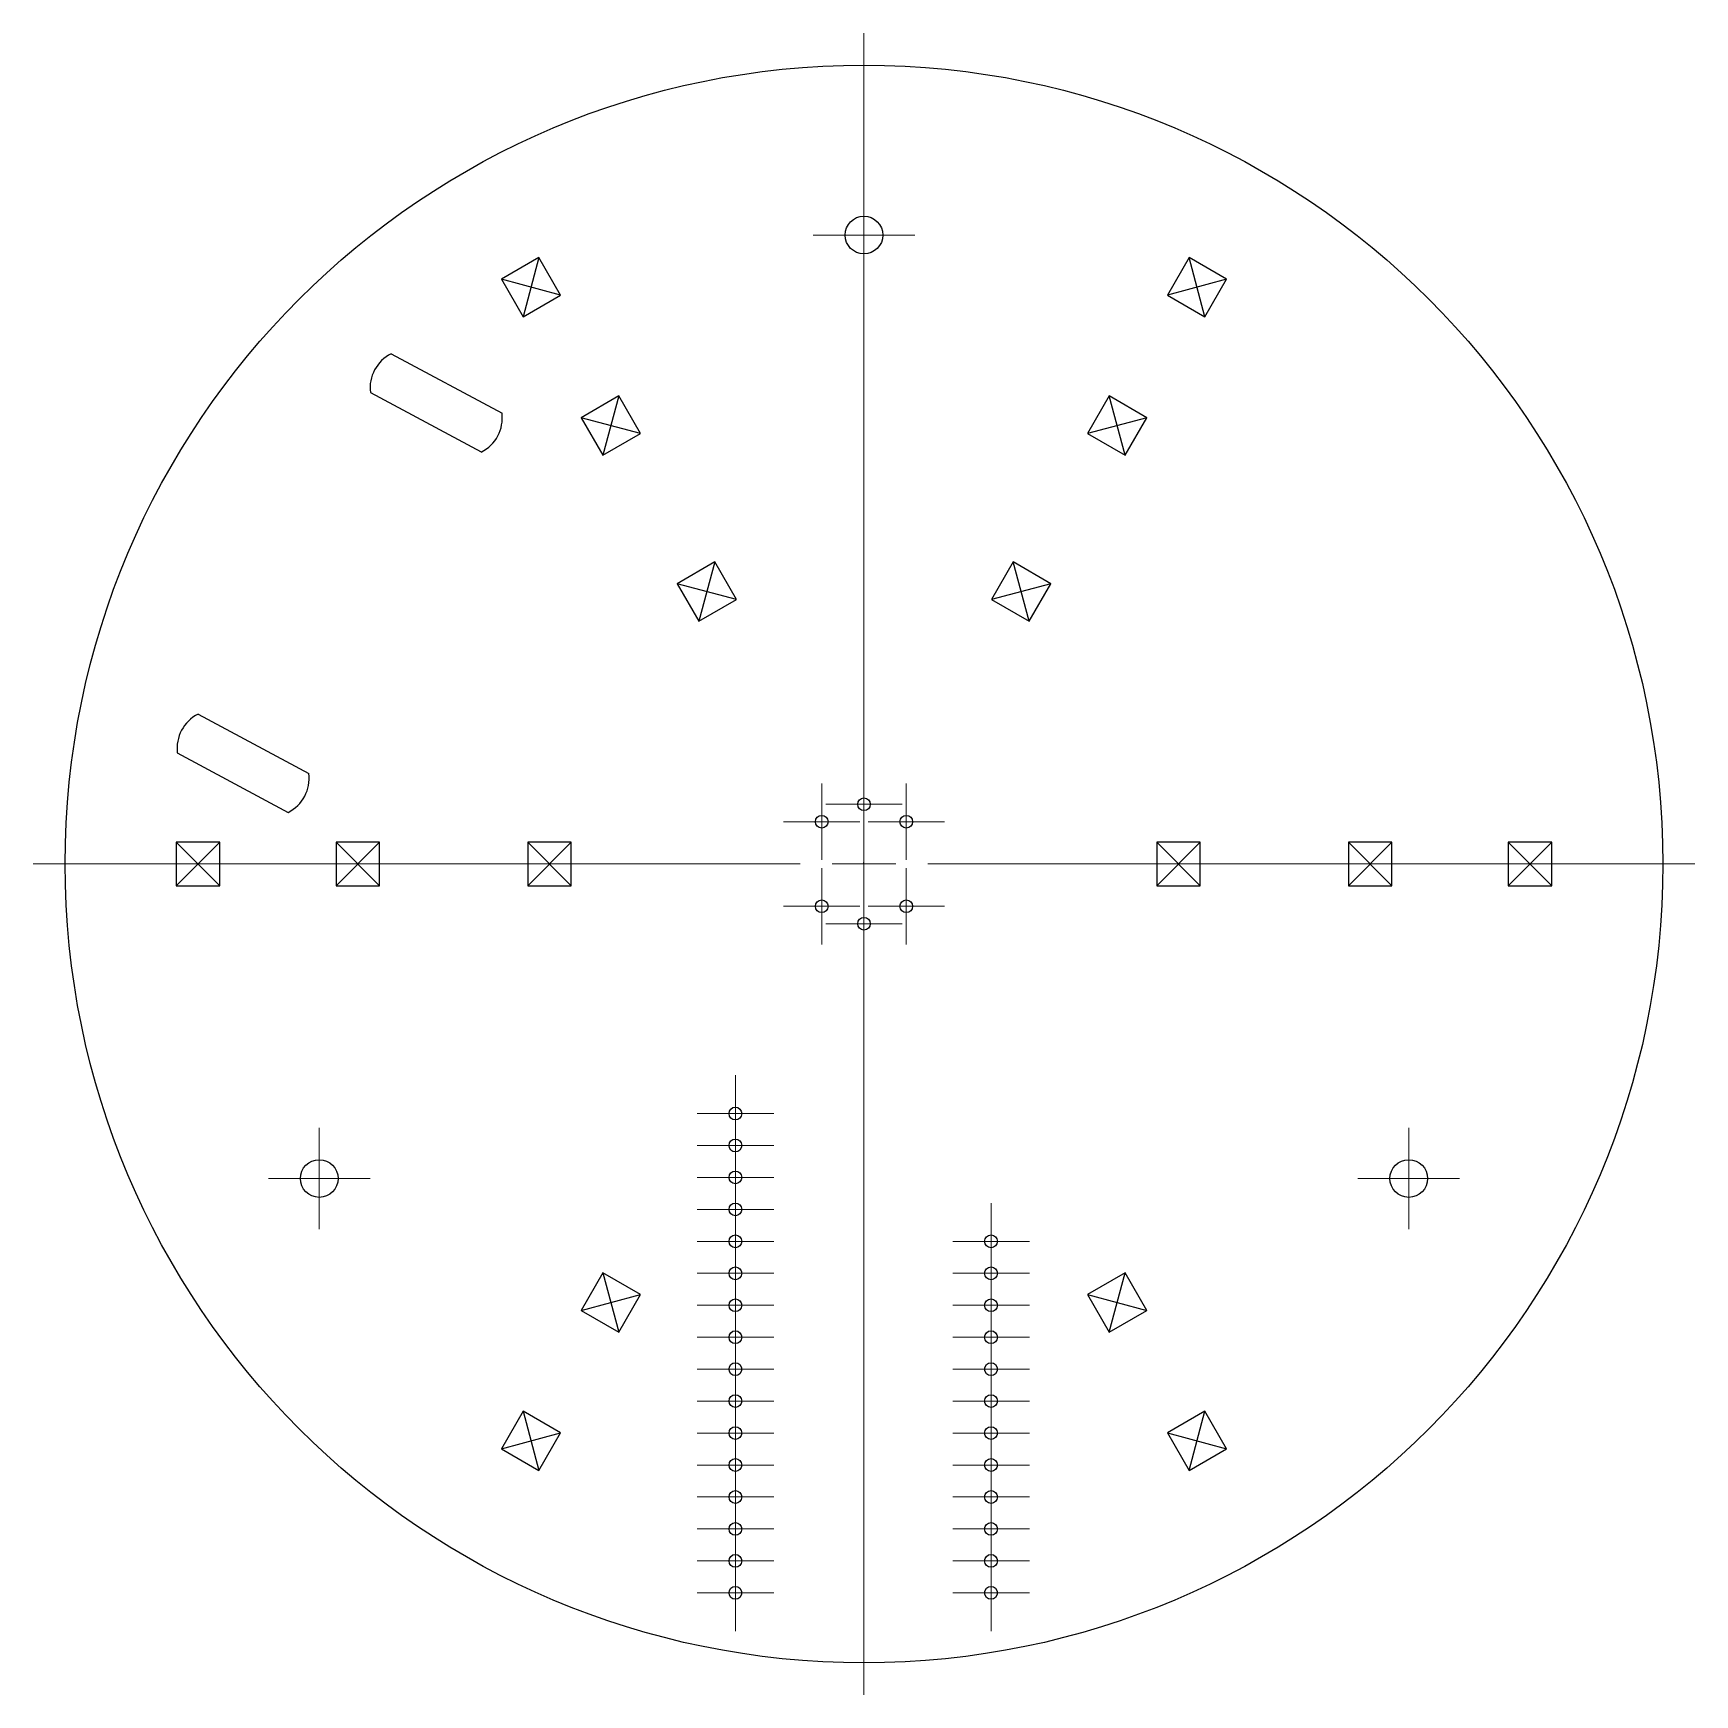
# Model space of a CAD drawing. Header units: inches. Extents: x 1.45 to 4.05, y 2.05 to 4.65.
import ezdxf

# ---------------------------------------------------------------- set-up
doc = ezdxf.new("R2010")
doc.units = ezdxf.units.IN
doc.header["$MEASUREMENT"] = 0
doc.header["$PDSIZE"] = -1
doc.linetypes.add('CENTERX2', pattern=[0.8, 0.5, -0.1, 0.1, -0.1])

# ---------------------------------------------------------------- blocks, each defined once
blk = doc.blocks.new('SW_CENTERMARKSYMBOL_0')
at = {"color": 0, "linetype": 'Continuous', "lineweight": 18}
for p, q in [((0, 0.1), (0, 1.3)), ((0, 0), (0, 0.05)), ((-0.1, 0), (-1.3, 0)), ((0, 0), (-0.05, 0)), ((0, 0), (0, -0.05)), ((0, 0), (0.05, 0)), ((0.1, 0), (1.3, 0)), ((0, -0.1), (0, -1.3))]:
    blk.add_line(p, q, dxfattribs=at)
blk = doc.blocks.new('SW_CENTERMARKSYMBOL_1')
at = {"color": 0, "linetype": 'Continuous', "lineweight": 18}
for p, q in [((0, 0.05), (0, 0.0795)), ((0, 0), (0, 0.05)), ((-0.05, 0), (-0.0795, 0)), ((0, 0), (-0.05, 0)), ((0, 0), (0, -0.05)), ((0, 0), (0.05, 0)), ((0.05, 0), (0.0795, 0)), ((0, -0.05), (0, -0.0795))]:
    blk.add_line(p, q, dxfattribs=at)
blk = doc.blocks.new('SW_CENTERMARKSYMBOL_2')
at = {"color": 0, "linetype": 'Continuous', "lineweight": 18}
for p, q in [((0, 0.05), (0, 0.0795)), ((0, 0), (0, 0.05)), ((-0.05, 0), (-0.0795, 0)), ((0, 0), (-0.05, 0)), ((0, 0), (0, -0.05)), ((0, 0), (0.05, 0)), ((0.05, 0), (0.0795, 0)), ((0, -0.05), (0, -0.0795))]:
    blk.add_line(p, q, dxfattribs=at)
blk = doc.blocks.new('SW_CENTERMARKSYMBOL_3')
at = {"color": 0, "linetype": 'Continuous', "lineweight": 18}
for p, q in [((0, 0.05), (0, 0.0795)), ((0, 0), (0, 0.05)), ((-0.05, 0), (-0.0795, 0)), ((0, 0), (-0.05, 0)), ((0, 0), (0, -0.05)), ((0, 0), (0.05, 0)), ((0.05, 0), (0.0795, 0)), ((0, -0.05), (0, -0.0795))]:
    blk.add_line(p, q, dxfattribs=at)
blk = doc.blocks.new('SW_CENTERMARKSYMBOL_4')
at = {"color": 0, "linetype": 'Continuous', "lineweight": 18}
for p, q in [((0, 0.05), (0, 0.06)), ((0, 0), (0, 0.05)), ((-0.05, 0), (-0.06, 0)), ((0, 0), (-0.05, 0)), ((0, 0), (0, -0.05)), ((0, 0), (0.05, 0)), ((0.05, 0), (0.06, 0)), ((0, -0.05), (0, -0.06))]:
    blk.add_line(p, q, dxfattribs=at)
blk = doc.blocks.new('SW_CENTERMARKSYMBOL_5')
at = {"color": 0, "linetype": 'Continuous', "lineweight": 18}
for p, q in [((0, 0.05), (0, 0.06)), ((0, 0), (0, 0.05)), ((-0.05, 0), (-0.06, 0)), ((0, 0), (-0.05, 0)), ((0, 0), (0, -0.05)), ((0, 0), (0.05, 0)), ((0.05, 0), (0.06, 0)), ((0, -0.05), (0, -0.06))]:
    blk.add_line(p, q, dxfattribs=at)
blk = doc.blocks.new('SW_CENTERMARKSYMBOL_6')
at = {"color": 0, "linetype": 'Continuous', "lineweight": 18}
for p, q in [((0, 0.05), (0, 0.06)), ((0, 0), (0, 0.05)), ((-0.05, 0), (-0.06, 0)), ((0, 0), (-0.05, 0)), ((0, 0), (0, -0.05)), ((0, 0), (0.05, 0)), ((0.05, 0), (0.06, 0)), ((0, -0.05), (0, -0.06))]:
    blk.add_line(p, q, dxfattribs=at)
blk = doc.blocks.new('SW_CENTERMARKSYMBOL_7')
at = {"color": 0, "linetype": 'Continuous', "lineweight": 18}
for p, q in [((0, 0.05), (0, 0.06)), ((0, 0), (0, 0.05)), ((-0.05, 0), (-0.06, 0)), ((0, 0), (-0.05, 0)), ((0, 0), (0, -0.05)), ((0, 0), (0.05, 0)), ((0.05, 0), (0.06, 0)), ((0, -0.05), (0, -0.06))]:
    blk.add_line(p, q, dxfattribs=at)
blk = doc.blocks.new('SW_CENTERMARKSYMBOL_8')
at = {"color": 0, "linetype": 'Continuous', "lineweight": 18}
for p, q in [((0, 0.05), (0, 0.06)), ((0, 0), (0, 0.05)), ((-0.05, 0), (-0.06, 0)), ((0, 0), (-0.05, 0)), ((0, 0), (0, -0.05)), ((0, 0), (0.05, 0)), ((0.05, 0), (0.06, 0)), ((0, -0.05), (0, -0.06))]:
    blk.add_line(p, q, dxfattribs=at)
blk = doc.blocks.new('SW_CENTERMARKSYMBOL_9')
at = {"color": 0, "linetype": 'Continuous', "lineweight": 18}
for p, q in [((0, 0.05), (0, 0.06)), ((0, 0), (0, 0.05)), ((-0.05, 0), (-0.06, 0)), ((0, 0), (-0.05, 0)), ((0, 0), (0, -0.05)), ((0, 0), (0.05, 0)), ((0.05, 0), (0.06, 0)), ((0, -0.05), (0, -0.06))]:
    blk.add_line(p, q, dxfattribs=at)
blk = doc.blocks.new('SW_CENTERMARKSYMBOL_10')
at = {"color": 0, "linetype": 'Continuous', "lineweight": 18}
for p, q in [((0, 0.05), (0, 0.06)), ((0, 0), (0, 0.05)), ((-0.05, 0), (-0.06, 0)), ((0, 0), (-0.05, 0)), ((0, 0), (0, -0.05)), ((0, 0), (0.05, 0)), ((0.05, 0), (0.06, 0)), ((0, -0.05), (0, -0.06))]:
    blk.add_line(p, q, dxfattribs=at)
blk = doc.blocks.new('SW_CENTERMARKSYMBOL_11')
at = {"color": 0, "linetype": 'Continuous', "lineweight": 18}
for p, q in [((0, 0.05), (0, 0.06)), ((0, 0), (0, 0.05)), ((-0.05, 0), (-0.06, 0)), ((0, 0), (-0.05, 0)), ((0, 0), (0, -0.05)), ((0, 0), (0.05, 0)), ((0.05, 0), (0.06, 0)), ((0, -0.05), (0, -0.06))]:
    blk.add_line(p, q, dxfattribs=at)
blk = doc.blocks.new('SW_CENTERMARKSYMBOL_12')
at = {"color": 0, "linetype": 'Continuous', "lineweight": 18}
for p, q in [((0, 0.05), (0, 0.06)), ((0, 0), (0, 0.05)), ((-0.05, 0), (-0.06, 0)), ((0, 0), (-0.05, 0)), ((0, 0), (0, -0.05)), ((0, 0), (0.05, 0)), ((0.05, 0), (0.06, 0)), ((0, -0.05), (0, -0.06))]:
    blk.add_line(p, q, dxfattribs=at)
blk = doc.blocks.new('SW_CENTERMARKSYMBOL_13')
at = {"color": 0, "linetype": 'Continuous', "lineweight": 18}
for p, q in [((0, 0.05), (0, 0.06)), ((0, 0), (0, 0.05)), ((-0.05, 0), (-0.06, 0)), ((0, 0), (-0.05, 0)), ((0, 0), (0, -0.05)), ((0, 0), (0.05, 0)), ((0.05, 0), (0.06, 0)), ((0, -0.05), (0, -0.06))]:
    blk.add_line(p, q, dxfattribs=at)
blk = doc.blocks.new('SW_CENTERMARKSYMBOL_14')
at = {"color": 0, "linetype": 'Continuous', "lineweight": 18}
for p, q in [((0, 0.05), (0, 0.06)), ((0, 0), (0, 0.05)), ((-0.05, 0), (-0.06, 0)), ((0, 0), (-0.05, 0)), ((0, 0), (0, -0.05)), ((0, 0), (0.05, 0)), ((0.05, 0), (0.06, 0)), ((0, -0.05), (0, -0.06))]:
    blk.add_line(p, q, dxfattribs=at)
blk = doc.blocks.new('SW_CENTERMARKSYMBOL_15')
at = {"color": 0, "linetype": 'Continuous', "lineweight": 18}
for p, q in [((0, 0.05), (0, 0.06)), ((0, 0), (0, 0.05)), ((-0.05, 0), (-0.06, 0)), ((0, 0), (-0.05, 0)), ((0, 0), (0, -0.05)), ((0, 0), (0.05, 0)), ((0.05, 0), (0.06, 0)), ((0, -0.05), (0, -0.06))]:
    blk.add_line(p, q, dxfattribs=at)
blk = doc.blocks.new('SW_CENTERMARKSYMBOL_16')
at = {"color": 0, "linetype": 'Continuous', "lineweight": 18}
for p, q in [((0, 0.05), (0, 0.06)), ((0, 0), (0, 0.05)), ((-0.05, 0), (-0.06, 0)), ((0, 0), (-0.05, 0)), ((0, 0), (0, -0.05)), ((0, 0), (0.05, 0)), ((0.05, 0), (0.06, 0)), ((0, -0.05), (0, -0.06))]:
    blk.add_line(p, q, dxfattribs=at)
blk = doc.blocks.new('SW_CENTERMARKSYMBOL_17')
at = {"color": 0, "linetype": 'Continuous', "lineweight": 18}
for p, q in [((0, 0.05), (0, 0.06)), ((0, 0), (0, 0.05)), ((-0.05, 0), (-0.06, 0)), ((0, 0), (-0.05, 0)), ((0, 0), (0, -0.05)), ((0, 0), (0.05, 0)), ((0.05, 0), (0.06, 0)), ((0, -0.05), (0, -0.06))]:
    blk.add_line(p, q, dxfattribs=at)
blk = doc.blocks.new('SW_CENTERMARKSYMBOL_18')
at = {"color": 0, "linetype": 'Continuous', "lineweight": 18}
for p, q in [((0, 0.05), (0, 0.06)), ((0, 0), (0, 0.05)), ((-0.05, 0), (-0.06, 0)), ((0, 0), (-0.05, 0)), ((0, 0), (0, -0.05)), ((0, 0), (0.05, 0)), ((0.05, 0), (0.06, 0)), ((0, -0.05), (0, -0.06))]:
    blk.add_line(p, q, dxfattribs=at)
blk = doc.blocks.new('SW_CENTERMARKSYMBOL_19')
at = {"color": 0, "linetype": 'Continuous', "lineweight": 18}
for p, q in [((0, 0.05), (0, 0.06)), ((0, 0), (0, 0.05)), ((-0.05, 0), (-0.06, 0)), ((0, 0), (-0.05, 0)), ((0, 0), (0, -0.05)), ((0, 0), (0.05, 0)), ((0.05, 0), (0.06, 0)), ((0, -0.05), (0, -0.06))]:
    blk.add_line(p, q, dxfattribs=at)
blk = doc.blocks.new('SW_CENTERMARKSYMBOL_20')
at = {"color": 0, "linetype": 'Continuous', "lineweight": 18}
for p, q in [((0, 0.05), (0, 0.06)), ((0, 0), (0, 0.05)), ((-0.05, 0), (-0.06, 0)), ((0, 0), (-0.05, 0)), ((0, 0), (0, -0.05)), ((0, 0), (0.05, 0)), ((0.05, 0), (0.06, 0)), ((0, -0.05), (0, -0.06))]:
    blk.add_line(p, q, dxfattribs=at)
blk = doc.blocks.new('SW_CENTERMARKSYMBOL_21')
at = {"color": 0, "linetype": 'Continuous', "lineweight": 18}
for p, q in [((0, 0.05), (0, 0.06)), ((0, 0), (0, 0.05)), ((-0.05, 0), (-0.06, 0)), ((0, 0), (-0.05, 0)), ((0, 0), (0, -0.05)), ((0, 0), (0.05, 0)), ((0.05, 0), (0.06, 0)), ((0, -0.05), (0, -0.06))]:
    blk.add_line(p, q, dxfattribs=at)
blk = doc.blocks.new('SW_CENTERMARKSYMBOL_22')
at = {"color": 0, "linetype": 'Continuous', "lineweight": 18}
for p, q in [((0, 0.05), (0, 0.06)), ((0, 0), (0, 0.05)), ((-0.05, 0), (-0.06, 0)), ((0, 0), (-0.05, 0)), ((0, 0), (0, -0.05)), ((0, 0), (0.05, 0)), ((0.05, 0), (0.06, 0)), ((0, -0.05), (0, -0.06))]:
    blk.add_line(p, q, dxfattribs=at)
blk = doc.blocks.new('SW_CENTERMARKSYMBOL_23')
at = {"color": 0, "linetype": 'Continuous', "lineweight": 18}
for p, q in [((0, 0.05), (0, 0.06)), ((0, 0), (0, 0.05)), ((-0.05, 0), (-0.06, 0)), ((0, 0), (-0.05, 0)), ((0, 0), (0, -0.05)), ((0, 0), (0.05, 0)), ((0.05, 0), (0.06, 0)), ((0, -0.05), (0, -0.06))]:
    blk.add_line(p, q, dxfattribs=at)
blk = doc.blocks.new('SW_CENTERMARKSYMBOL_24')
at = {"color": 0, "linetype": 'Continuous', "lineweight": 18}
for p, q in [((0, 0.05), (0, 0.06)), ((0, 0), (0, 0.05)), ((-0.05, 0), (-0.06, 0)), ((0, 0), (-0.05, 0)), ((0, 0), (0, -0.05)), ((0, 0), (0.05, 0)), ((0.05, 0), (0.06, 0)), ((0, -0.05), (0, -0.06))]:
    blk.add_line(p, q, dxfattribs=at)
blk = doc.blocks.new('SW_CENTERMARKSYMBOL_25')
at = {"color": 0, "linetype": 'Continuous', "lineweight": 18}
for p, q in [((0, 0.05), (0, 0.06)), ((0, 0), (0, 0.05)), ((-0.05, 0), (-0.06, 0)), ((0, 0), (-0.05, 0)), ((0, 0), (0, -0.05)), ((0, 0), (0.05, 0)), ((0.05, 0), (0.06, 0)), ((0, -0.05), (0, -0.06))]:
    blk.add_line(p, q, dxfattribs=at)
blk = doc.blocks.new('SW_CENTERMARKSYMBOL_26')
at = {"color": 0, "linetype": 'Continuous', "lineweight": 18}
for p, q in [((0, 0.05), (0, 0.06)), ((0, 0), (0, 0.05)), ((-0.05, 0), (-0.06, 0)), ((0, 0), (-0.05, 0)), ((0, 0), (0, -0.05)), ((0, 0), (0.05, 0)), ((0.05, 0), (0.06, 0)), ((0, -0.05), (0, -0.06))]:
    blk.add_line(p, q, dxfattribs=at)
blk = doc.blocks.new('SW_CENTERMARKSYMBOL_27')
at = {"color": 0, "linetype": 'Continuous', "lineweight": 18}
for p, q in [((0, 0.05), (0, 0.06)), ((0, 0), (0, 0.05)), ((-0.05, 0), (-0.06, 0)), ((0, 0), (-0.05, 0)), ((0, 0), (0, -0.05)), ((0, 0), (0.05, 0)), ((0.05, 0), (0.06, 0)), ((0, -0.05), (0, -0.06))]:
    blk.add_line(p, q, dxfattribs=at)
blk = doc.blocks.new('SW_CENTERMARKSYMBOL_28')
at = {"color": 0, "linetype": 'Continuous', "lineweight": 18}
for p, q in [((0, 0.05), (0, 0.06)), ((0, 0), (0, 0.05)), ((-0.05, 0), (-0.06, 0)), ((0, 0), (-0.05, 0)), ((0, 0), (0, -0.05)), ((0, 0), (0.05, 0)), ((0.05, 0), (0.06, 0)), ((0, -0.05), (0, -0.06))]:
    blk.add_line(p, q, dxfattribs=at)
blk = doc.blocks.new('SW_CENTERMARKSYMBOL_29')
at = {"color": 0, "linetype": 'Continuous', "lineweight": 18}
for p, q in [((0, 0.05), (0, 0.06)), ((0, 0), (0, 0.05)), ((-0.05, 0), (-0.06, 0)), ((0, 0), (-0.05, 0)), ((0, 0), (0, -0.05)), ((0, 0), (0.05, 0)), ((0.05, 0), (0.06, 0)), ((0, -0.05), (0, -0.06))]:
    blk.add_line(p, q, dxfattribs=at)
blk = doc.blocks.new('SW_CENTERMARKSYMBOL_30')
at = {"color": 0, "linetype": 'Continuous', "lineweight": 18}
for p, q in [((0, 0.05), (0, 0.06)), ((0, 0), (0, 0.05)), ((-0.05, 0), (-0.06, 0)), ((0, 0), (-0.05, 0)), ((0, 0), (0, -0.05)), ((0, 0), (0.05, 0)), ((0.05, 0), (0.06, 0)), ((0, -0.05), (0, -0.06))]:
    blk.add_line(p, q, dxfattribs=at)
blk = doc.blocks.new('SW_CENTERMARKSYMBOL_31')
at = {"color": 0, "linetype": 'Continuous', "lineweight": 18}
for p, q in [((0, 0.05), (0, 0.06)), ((0, 0), (0, 0.05)), ((-0.05, 0), (-0.06, 0)), ((0, 0), (-0.05, 0)), ((0, 0), (0, -0.05)), ((0, 0), (0.05, 0)), ((0.05, 0), (0.06, 0)), ((0, -0.05), (0, -0.06))]:
    blk.add_line(p, q, dxfattribs=at)
blk = doc.blocks.new('SW_CENTERMARKSYMBOL_32')
at = {"color": 0, "linetype": 'Continuous', "lineweight": 18}
for p, q in [((0, 0.05), (0, 0.0598)), ((0, 0), (0, 0.05)), ((-0.05, 0), (-0.0598, 0)), ((0, 0), (-0.05, 0)), ((0, 0), (0, -0.05)), ((0, 0), (0.05, 0)), ((0.05, 0), (0.0598, 0)), ((0, -0.05), (0, -0.0598))]:
    blk.add_line(p, q, dxfattribs=at)
blk = doc.blocks.new('SW_CENTERMARKSYMBOL_33')
at = {"color": 0, "linetype": 'Continuous', "lineweight": 18}
for p, q in [((0, 0.05), (0, 0.0598)), ((0, 0), (0, 0.05)), ((-0.05, 0), (-0.0598, 0)), ((0, 0), (-0.05, 0)), ((0, 0), (0, -0.05)), ((0, 0), (0.05, 0)), ((0.05, 0), (0.0598, 0)), ((0, -0.05), (0, -0.0598))]:
    blk.add_line(p, q, dxfattribs=at)
blk = doc.blocks.new('SW_CENTERMARKSYMBOL_34')
at = {"color": 0, "linetype": 'Continuous', "lineweight": 18}
for p, q in [((0, 0.05), (0, 0.0598)), ((0, 0), (0, 0.05)), ((-0.05, 0), (-0.0598, 0)), ((0, 0), (-0.05, 0)), ((0, 0), (0, -0.05)), ((0, 0), (0.05, 0)), ((0.05, 0), (0.0598, 0)), ((0, -0.05), (0, -0.0598))]:
    blk.add_line(p, q, dxfattribs=at)
blk = doc.blocks.new('SW_CENTERMARKSYMBOL_35')
at = {"color": 0, "linetype": 'Continuous', "lineweight": 18}
for p, q in [((0, 0.05), (0, 0.0598)), ((0, 0), (0, 0.05)), ((-0.05, 0), (-0.0598, 0)), ((0, 0), (-0.05, 0)), ((0, 0), (0, -0.05)), ((0, 0), (0.05, 0)), ((0.05, 0), (0.0598, 0)), ((0, -0.05), (0, -0.0598))]:
    blk.add_line(p, q, dxfattribs=at)
blk = doc.blocks.new('SW_CENTERMARKSYMBOL_36')
at = {"color": 0, "linetype": 'Continuous', "lineweight": 18}
for p, q in [((0, 0.05), (0, 0.0598)), ((0, 0), (0, 0.05)), ((-0.05, 0), (-0.0598, 0)), ((0, 0), (-0.05, 0)), ((0, 0), (0, -0.05)), ((0, 0), (0.05, 0)), ((0.05, 0), (0.0598, 0)), ((0, -0.05), (0, -0.0598))]:
    blk.add_line(p, q, dxfattribs=at)
blk = doc.blocks.new('SW_CENTERMARKSYMBOL_37')
at = {"color": 0, "linetype": 'Continuous', "lineweight": 18}
for p, q in [((0, 0.05), (0, 0.0598)), ((0, 0), (0, 0.05)), ((-0.05, 0), (-0.0598, 0)), ((0, 0), (-0.05, 0)), ((0, 0), (0, -0.05)), ((0, 0), (0.05, 0)), ((0.05, 0), (0.0598, 0)), ((0, -0.05), (0, -0.0598))]:
    blk.add_line(p, q, dxfattribs=at)

msp = doc.modelspace()

# ---------------------------------------------------------------- linework, layer by layer
at = {"color": 7, "linetype": 'Continuous', "lineweight": 25}
for p, q in [((2.2411, 4.301), (2.1823, 4.267)), ((2.275, 4.2422), (2.2411, 4.301)), ((3.2583, 4.301), (3.2244, 4.2422)), ((3.3172, 4.267), (3.2583, 4.301)), ((2.1823, 4.267), (2.2162, 4.2082)), ((3.2832, 4.2082), (3.3172, 4.267)), ((2.2162, 4.2082), (2.275, 4.2422)), ((3.2244, 4.2422), (3.2832, 4.2082)), ((2.0098, 4.1505), (2.1833, 4.0575)), ((1.9773, 4.0897), (2.1508, 3.9968)), ((2.3661, 4.0845), (2.3073, 4.0505)), ((2.4, 4.0256), (2.3661, 4.0845)), ((3.1333, 4.0845), (3.0994, 4.0256)), ((3.1922, 4.0505), (3.1333, 4.0845)), ((2.3073, 4.0505), (2.3412, 3.9917)), ((3.1582, 3.9917), (3.1922, 4.0505)), ((2.3412, 3.9917), (2.4, 4.0256)), ((3.0994, 4.0256), (3.1582, 3.9917)), ((2.5161, 3.8247), (2.4573, 3.7907)), ((2.55, 3.7658), (2.5161, 3.8247)), ((2.9833, 3.8247), (2.9494, 3.7658)), ((3.0422, 3.7907), (2.9833, 3.8247)), ((2.4573, 3.7907), (2.4912, 3.7319)), ((3.0082, 3.7319), (3.0422, 3.7907)), ((2.4912, 3.7319), (2.55, 3.7658)), ((2.9494, 3.7658), (3.0082, 3.7319)), ((1.7077, 3.5865), (1.8812, 3.4936)), ((1.6751, 3.5258), (1.8487, 3.4329)), ((1.7415, 3.386), (1.6736, 3.386)), ((1.6736, 3.386), (1.6736, 3.3181)), ((1.7415, 3.3181), (1.7415, 3.386)), ((1.9915, 3.386), (1.9236, 3.386)), ((1.9236, 3.386), (1.9236, 3.3181)), ((1.9915, 3.3181), (1.9915, 3.386)), ((2.2915, 3.386), (2.2236, 3.386)), ((2.2236, 3.386), (2.2236, 3.3181)), ((2.2915, 3.3181), (2.2915, 3.386)), ((3.2758, 3.386), (3.2079, 3.386)), ((3.2079, 3.386), (3.2079, 3.3181)), ((3.2758, 3.3181), (3.2758, 3.386)), ((3.5758, 3.386), (3.5079, 3.386)), ((3.5079, 3.386), (3.5079, 3.3181)), ((3.5758, 3.3181), (3.5758, 3.386)), ((3.8258, 3.386), (3.7579, 3.386)), ((3.7579, 3.386), (3.7579, 3.3181)), ((3.8258, 3.3181), (3.8258, 3.386)), ((1.6736, 3.3181), (1.7415, 3.3181)), ((1.9236, 3.3181), (1.9915, 3.3181)), ((2.2236, 3.3181), (2.2915, 3.3181)), ((3.2079, 3.3181), (3.2758, 3.3181)), ((3.5079, 3.3181), (3.5758, 3.3181)), ((3.7579, 3.3181), (3.8258, 3.3181)), ((2.3412, 2.7125), (2.3073, 2.6536)), ((2.4, 2.6785), (2.3412, 2.7125)), ((3.1582, 2.7125), (3.0994, 2.6785)), ((3.1922, 2.6536), (3.1582, 2.7125)), ((2.3661, 2.6197), (2.4, 2.6785)), ((3.0994, 2.6785), (3.1333, 2.6197)), ((2.3073, 2.6536), (2.3661, 2.6197)), ((3.1333, 2.6197), (3.1922, 2.6536)), ((2.2162, 2.496), (2.1823, 2.4371)), ((2.275, 2.462), (2.2162, 2.496)), ((3.2832, 2.496), (3.2244, 2.462)), ((3.3172, 2.4371), (3.2832, 2.496)), ((2.2411, 2.4032), (2.275, 2.462)), ((3.2244, 2.462), (3.2583, 2.4032)), ((2.1823, 2.4371), (2.2411, 2.4032)), ((3.2583, 2.4032), (3.3172, 2.4371))]:
    msp.add_line(p, q, dxfattribs=at)
at = {"color": 7, "linetype": 'CENTERX2'}
for p, q in [((2.2411, 4.301), (2.2162, 4.2082)), ((3.2832, 4.2082), (3.2583, 4.301)), ((2.275, 4.2422), (2.1823, 4.267)), ((3.3172, 4.267), (3.2244, 4.2422)), ((2.3661, 4.0845), (2.3412, 3.9917)), ((3.1582, 3.9917), (3.1333, 4.0845)), ((2.4, 4.0256), (2.3073, 4.0505)), ((3.1922, 4.0505), (3.0994, 4.0256)), ((2.5161, 3.8247), (2.4912, 3.7319)), ((3.0082, 3.7319), (2.9833, 3.8247)), ((2.55, 3.7658), (2.4573, 3.7907)), ((3.0422, 3.7907), (2.9494, 3.7658)), ((1.6736, 3.386), (1.7415, 3.3181)), ((1.7415, 3.386), (1.6736, 3.3181)), ((1.7415, 3.3181), (1.7415, 3.386)), ((1.9236, 3.386), (1.9915, 3.3181)), ((1.9915, 3.386), (1.9236, 3.3181)), ((1.9915, 3.3181), (1.9915, 3.386)), ((2.2236, 3.386), (2.2915, 3.3181)), ((2.2915, 3.386), (2.2236, 3.3181)), ((2.2915, 3.3181), (2.2915, 3.386)), ((3.2758, 3.3181), (3.2079, 3.386)), ((3.2079, 3.3181), (3.2758, 3.386)), ((3.5758, 3.3181), (3.5079, 3.386)), ((3.5079, 3.3181), (3.5758, 3.386)), ((3.7579, 3.3181), (3.8258, 3.386)), ((3.8258, 3.3181), (3.7579, 3.386)), ((2.3412, 2.7125), (2.3661, 2.6197)), ((3.1333, 2.6197), (3.1582, 2.7125)), ((2.3073, 2.6536), (2.4, 2.6785)), ((3.0994, 2.6785), (3.1922, 2.6536)), ((2.2162, 2.496), (2.2411, 2.4032)), ((3.2583, 2.4032), (3.2832, 2.496)), ((2.1823, 2.4371), (2.275, 2.462)), ((3.2244, 2.462), (3.3172, 2.4371))]:
    msp.add_line(p, q, dxfattribs=at)
at = {"color": 7, "linetype": 'Continuous'}
for q in [(2.7497, 3.3542), (2.7486, 3.3521)]:
    msp.add_line((2.7497, 3.3521), q, dxfattribs=at)
at = {"color": 7, "linetype": 'Continuous', "lineweight": 25}
for centre, radius in [((2.7497, 3.3521), 1.25), ((2.7497, 4.3363), 0.0295), ((2.7497, 3.4456), 0.00984), ((2.6836, 3.4182), 0.00984), ((2.8158, 3.4182), 0.00984), ((2.6836, 3.286), 0.00984), ((2.8158, 3.286), 0.00984), ((2.7497, 3.2586), 0.00984), ((2.5485, 2.9616), 0.01), ((2.5485, 2.9116), 0.01), ((1.8973, 2.8599), 0.0295), ((3.6021, 2.8599), 0.0295), ((2.5485, 2.8616), 0.01), ((2.5485, 2.8116), 0.01), ((2.5485, 2.7616), 0.01), ((2.9485, 2.7616), 0.01), ((2.5485, 2.7116), 0.01), ((2.9485, 2.7116), 0.01), ((2.5485, 2.6616), 0.01), ((2.9485, 2.6616), 0.01), ((2.5485, 2.6116), 0.01), ((2.9485, 2.6116), 0.01), ((2.5485, 2.5616), 0.01), ((2.9485, 2.5616), 0.01), ((2.5485, 2.5116), 0.01), ((2.9485, 2.5116), 0.01), ((2.5485, 2.4616), 0.01), ((2.9485, 2.4616), 0.01), ((2.5485, 2.4116), 0.01), ((2.9485, 2.4116), 0.01), ((2.5485, 2.3616), 0.01), ((2.9485, 2.3616), 0.01), ((2.5485, 2.3116), 0.01), ((2.9485, 2.3116), 0.01), ((2.5485, 2.2616), 0.01), ((2.9485, 2.2616), 0.01), ((2.5485, 2.2116), 0.01), ((2.9485, 2.2116), 0.01)]:
    msp.add_circle(centre, radius, dxfattribs=at)
for centre, start, end in [((2.0369, 4.0969), 116.8271, 186.8111), ((2.1237, 4.0504), 296.8271, 6.8111), ((1.7348, 3.5329), 116.8271, 186.8111), ((1.8215, 3.4865), 296.8271, 6.8111)]:
    msp.add_arc(centre, 0.0601, start, end, dxfattribs=at)
at = {"color": 7, "linetype": 'Continuous'}
msp.add_point((2.7497, 3.3521), dxfattribs=at)
msp.add_point((2.7497, 3.3521), dxfattribs=at)

# ---------------------------------------------------------------- block references
at = {"color": 7, "linetype": 'Continuous', "lineweight": 18}
for name, p in [('SW_CENTERMARKSYMBOL_0', (2.7497, 3.3521)), ('SW_CENTERMARKSYMBOL_3', (2.7497, 4.3363)), ('SW_CENTERMARKSYMBOL_37', (2.7497, 3.4456)), ('SW_CENTERMARKSYMBOL_32', (2.6836, 3.4182)), ('SW_CENTERMARKSYMBOL_33', (2.8158, 3.4182)), ('SW_CENTERMARKSYMBOL_36', (2.6836, 3.286)), ('SW_CENTERMARKSYMBOL_34', (2.8158, 3.286)), ('SW_CENTERMARKSYMBOL_35', (2.7497, 3.2586)), ('SW_CENTERMARKSYMBOL_15', (2.5485, 2.9616)), ('SW_CENTERMARKSYMBOL_31', (2.5485, 2.9116)), ('SW_CENTERMARKSYMBOL_2', (1.8973, 2.8599)), ('SW_CENTERMARKSYMBOL_1', (3.6021, 2.8599)), ('SW_CENTERMARKSYMBOL_30', (2.5485, 2.8616)), ('SW_CENTERMARKSYMBOL_29', (2.5485, 2.8116)), ('SW_CENTERMARKSYMBOL_28', (2.5485, 2.7616)), ('SW_CENTERMARKSYMBOL_20', (2.9485, 2.7616)), ('SW_CENTERMARKSYMBOL_27', (2.5485, 2.7116)), ('SW_CENTERMARKSYMBOL_14', (2.9485, 2.7116)), ('SW_CENTERMARKSYMBOL_26', (2.5485, 2.6616)), ('SW_CENTERMARKSYMBOL_13', (2.9485, 2.6616)), ('SW_CENTERMARKSYMBOL_25', (2.5485, 2.6116)), ('SW_CENTERMARKSYMBOL_12', (2.9485, 2.6116)), ('SW_CENTERMARKSYMBOL_24', (2.5485, 2.5616)), ('SW_CENTERMARKSYMBOL_11', (2.9485, 2.5616)), ('SW_CENTERMARKSYMBOL_16', (2.5485, 2.5116)), ('SW_CENTERMARKSYMBOL_10', (2.9485, 2.5116)), ('SW_CENTERMARKSYMBOL_17', (2.5485, 2.4616)), ('SW_CENTERMARKSYMBOL_9', (2.9485, 2.4616)), ('SW_CENTERMARKSYMBOL_18', (2.5485, 2.4116)), ('SW_CENTERMARKSYMBOL_8', (2.9485, 2.4116)), ('SW_CENTERMARKSYMBOL_19', (2.5485, 2.3616)), ('SW_CENTERMARKSYMBOL_7', (2.9485, 2.3616)), ('SW_CENTERMARKSYMBOL_23', (2.5485, 2.3116)), ('SW_CENTERMARKSYMBOL_6', (2.9485, 2.3116)), ('SW_CENTERMARKSYMBOL_22', (2.5485, 2.2616)), ('SW_CENTERMARKSYMBOL_5', (2.9485, 2.2616)), ('SW_CENTERMARKSYMBOL_21', (2.5485, 2.2116)), ('SW_CENTERMARKSYMBOL_4', (2.9485, 2.2116))]:
    msp.add_blockref(name, p, dxfattribs=at)

doc.saveas('drawing.dxf')
